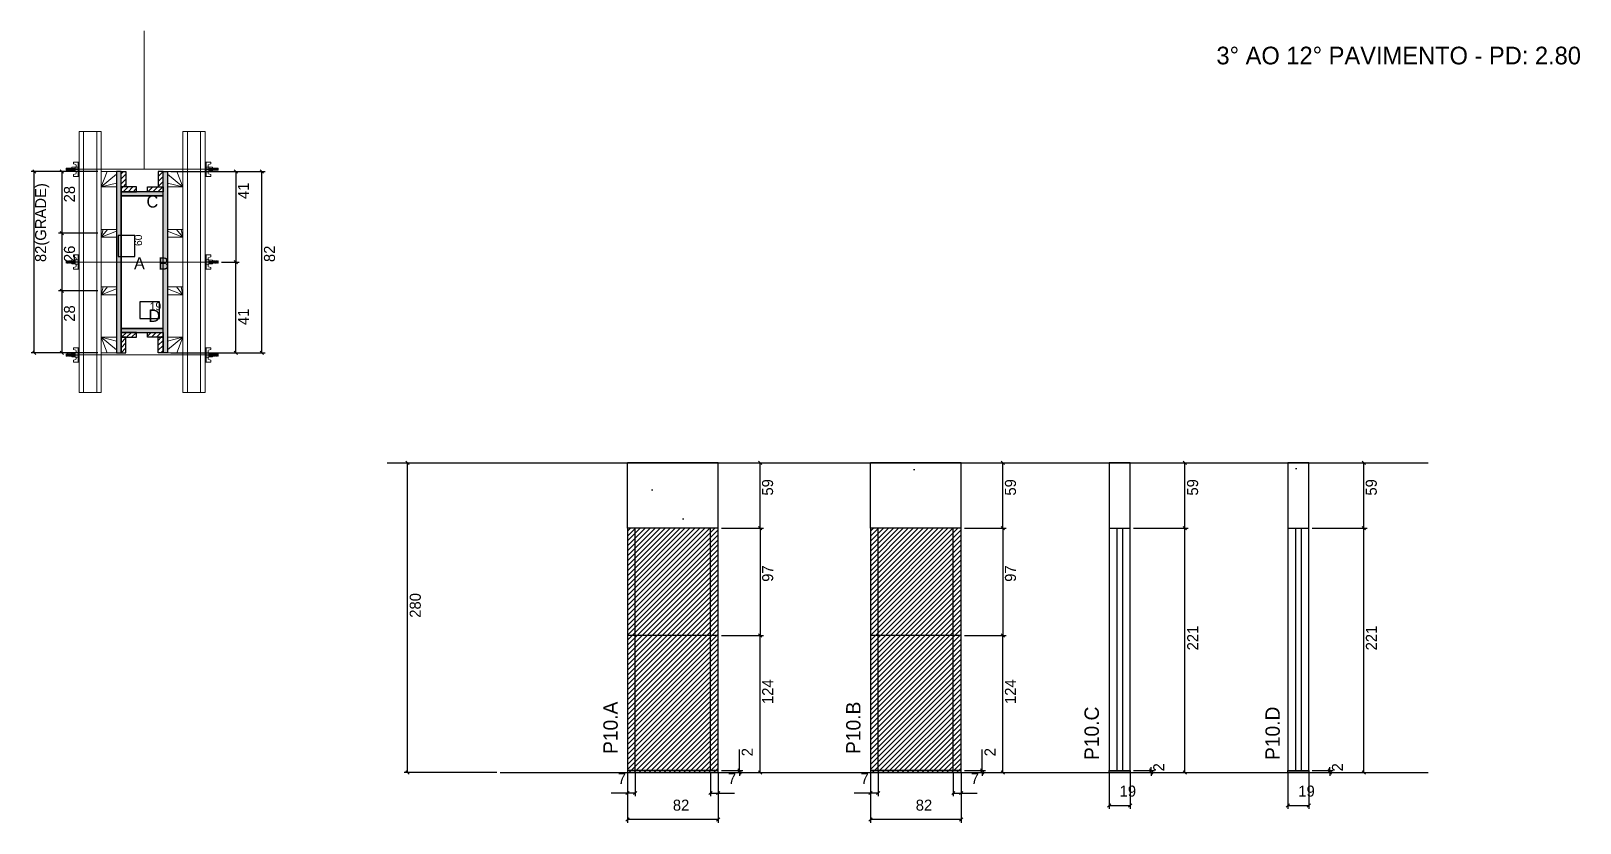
# Model space of a CAD drawing. Header units: metres. Extents: x 5866 to 7268, y 9775 to 10491.
import ezdxf

# ---------------------------------------------------------------- set-up
doc = ezdxf.new("R2010")
doc.units = ezdxf.units.M
for name, color, linetype in [('CHAPA', 7, 'Continuous'), ('COTA', 7, 'Continuous'), ('Hachura', 7, 'Continuous'), ('Madeira', 7, 'Continuous'), ('NIVEL 2° PAV.', 7, 'Continuous'), ('NOMENCLATURA', 7, 'Continuous'), ('Nível', 7, 'Continuous'), ('Painéis', 7, 'Continuous'), ('Perfil Metálico', 7, 'Continuous'), ('SARR_2.2x7', 7, 'Continuous'), ('SARRAFO', 7, 'Continuous'), ('Texto Seção', 7, 'Continuous'), ('TEXTO_GERAL', 7, 'Continuous')]:
    doc.layers.add(name, color=color, linetype=linetype)

msp = doc.modelspace()

# ---------------------------------------------------------------- hatches: boundary and pattern name
at = {"layer": 'COTA'}
h = msp.add_hatch(dxfattribs=at)
h.set_pattern_fill('AR-CONC')
h.paths.add_polyline_path([(6406.3, 10100.4), (6406.3, 10041.4), (6488.3, 10041.4), (6488.3, 10100.4), (6406.3, 10100.4)])
h = msp.add_hatch(dxfattribs=at)
h.set_pattern_fill('AR-CONC')
h.paths.add_polyline_path([(6626.1, 10100.4), (6626.1, 10041.4), (6708.1, 10041.4), (6708.1, 10100.4), (6626.1, 10100.4)])
h = msp.add_hatch(dxfattribs=at)
h.set_pattern_fill('AR-CONC')
h.paths.add_polyline_path([(6861.1, 10041.4), (6861.1, 10100.4), (6842.1, 10100.4), (6842.1, 10041.4), (6861.1, 10041.4)])
h = msp.add_hatch(dxfattribs=at)
h.set_pattern_fill('AR-CONC')
h.paths.add_polyline_path([(7022.8, 10041.4), (7022.8, 10100.4), (7003.8, 10100.4), (7003.8, 10041.4), (7022.8, 10041.4)])
at = {"layer": 'Hachura'}
h = msp.add_hatch(color=7, dxfattribs=at)
h.dxf.hatch_style = 1
h.paths.add_polyline_path([(5948, 10364.1), (5944, 10364.1), (5944, 10200.1), (5948, 10200.1), (5948, 10364.1)])
h = msp.add_hatch(color=7, dxfattribs=at)
h.dxf.hatch_style = 1
h.paths.add_polyline_path([(5948, 10364.1), (5944, 10364.1), (5944, 10200.1), (5948, 10200.1), (5948, 10364.1)])
h = msp.add_hatch(dxfattribs=at)
h.set_pattern_fill('ANSI31')
h.paths.add_polyline_path([(5948, 10350.1), (5952.4, 10350.1), (5952.4, 10364.1), (5948, 10364.1), (5948, 10350.1)])
h = msp.add_hatch(dxfattribs=at)
h.set_pattern_fill('ANSI31')
h.paths.add_polyline_path([(5986, 10350.1), (5981.6, 10350.1), (5981.6, 10364.1), (5986, 10364.1), (5986, 10350.1)])
h = msp.add_hatch(color=7, dxfattribs=at)
h.dxf.hatch_style = 1
h.paths.add_polyline_path([(5986, 10364.1), (5990, 10364.1), (5990, 10200.1), (5986, 10200.1), (5986, 10364.1)])
h = msp.add_hatch(color=7, dxfattribs=at)
h.dxf.hatch_style = 1
h.paths.add_polyline_path([(5986, 10364.1), (5990, 10364.1), (5990, 10200.1), (5986, 10200.1), (5986, 10364.1)])
h = msp.add_hatch(dxfattribs=at)
h.set_pattern_fill('ANSI31')
h.paths.add_polyline_path([(5948, 10345.7), (5948, 10350.1), (5962, 10350.1), (5962, 10345.7), (5948, 10345.7)])
h = msp.add_hatch(color=7, dxfattribs=at)
h.dxf.hatch_style = 1
h.paths.add_polyline_path([(5986, 10342.1), (5986, 10345.7), (5948, 10345.7), (5948, 10342.1), (5986, 10342.1)])
h = msp.add_hatch(color=7, dxfattribs=at)
h.dxf.hatch_style = 1
h.paths.add_polyline_path([(5986, 10342.1), (5986, 10345.7), (5948, 10345.7), (5948, 10342.1), (5986, 10342.1)])
h = msp.add_hatch(dxfattribs=at)
h.set_pattern_fill('ANSI31')
h.paths.add_polyline_path([(5986, 10345.7), (5986, 10350.1), (5972, 10350.1), (5972, 10345.7), (5986, 10345.7)])
h = msp.add_hatch(color=7, dxfattribs=at)
h.dxf.hatch_style = 1
h.paths.add_polyline_path([(5986, 10218.5), (5986, 10222.1), (5948, 10222.1), (5948, 10218.5), (5986, 10218.5)])
h = msp.add_hatch(color=7, dxfattribs=at)
h.dxf.hatch_style = 1
h.paths.add_polyline_path([(5986, 10218.5), (5986, 10222.1), (5948, 10222.1), (5948, 10218.5), (5986, 10218.5)])
h = msp.add_hatch(dxfattribs=at)
h.set_pattern_fill('ANSI31')
h.paths.add_polyline_path([(5948, 10214.1), (5948, 10218.5), (5962, 10218.5), (5962, 10214.1), (5948, 10214.1)])
h = msp.add_hatch(dxfattribs=at)
h.set_pattern_fill('ANSI31')
h.paths.add_polyline_path([(5948, 10214.1), (5952.4, 10214.1), (5952.4, 10200.1), (5948, 10200.1), (5948, 10214.1)])
h = msp.add_hatch(dxfattribs=at)
h.set_pattern_fill('ANSI31')
h.paths.add_polyline_path([(5986, 10214.1), (5986, 10218.5), (5972, 10218.5), (5972, 10214.1), (5986, 10214.1)])
h = msp.add_hatch(dxfattribs=at)
h.set_pattern_fill('ANSI31')
h.paths.add_polyline_path([(5986, 10214.1), (5981.6, 10214.1), (5981.6, 10200.1), (5986, 10200.1), (5986, 10214.1)])
h = msp.add_hatch(dxfattribs=at)
h.set_pattern_fill('ANSI31')
h.paths.add_polyline_path([(6488.3, 10041.4), (6406.3, 10041.4), (6406.3, 9820.4), (6488.3, 9820.4), (6488.3, 10041.4)])
h = msp.add_hatch(dxfattribs=at)
h.set_pattern_fill('ANSI31')
h.paths.add_polyline_path([(6708.1, 10041.4), (6626.1, 10041.4), (6626.1, 9820.4), (6708.1, 9820.4), (6708.1, 10041.4)])

# ---------------------------------------------------------------- linework, layer by layer
at = {"layer": 'CHAPA', "color": 1, "lineweight": 25}
for points in [[(5948, 10364.1), (5944, 10364.1), (5944, 10200.1), (5948, 10200.1)], [(5948, 10364.1), (5944, 10364.1), (5944, 10200.1), (5948, 10200.1)], [(5986, 10364.1), (5990, 10364.1), (5990, 10200.1), (5986, 10200.1)], [(5986, 10364.1), (5990, 10364.1), (5990, 10200.1), (5986, 10200.1)], [(5986, 10342.1), (5986, 10345.7), (5948, 10345.7), (5948, 10342.1)], [(5986, 10342.1), (5986, 10345.7), (5948, 10345.7), (5948, 10342.1)], [(5986, 10218.5), (5986, 10222.1), (5948, 10222.1), (5948, 10218.5)], [(5986, 10218.5), (5986, 10222.1), (5948, 10222.1), (5948, 10218.5)]]:
    msp.add_lwpolyline(points, close=True, dxfattribs=at)
at = {"layer": 'COTA', "color": 241, "lineweight": 25}
for p, q in [((5927, 10364.1), (5866.5, 10364.1)), ((5869.5, 10200.1), (5869.5, 10364.1)), ((5927, 10364.1), (5891.4, 10364.1)), ((5894.4, 10364.1), (5894.4, 10308.1)), ((5993, 10364.1), (6078.4, 10364.1)), ((6027, 10364.1), (6054.8, 10364.1)), ((6051.8, 10364.1), (6051.8, 10282.1)), ((6075.4, 10200.1), (6075.4, 10364.1)), ((5927, 10308.1), (5891.4, 10308.1)), ((5927, 10308.1), (5891.4, 10308.1)), ((5894.4, 10308.1), (5894.4, 10256.1)), ((6038.8, 10282.1), (6054.8, 10282.1)), ((6038.8, 10282.1), (6054.8, 10282.1)), ((6051.8, 10200.1), (6051.8, 10282.1)), ((5927, 10256.1), (5891.4, 10256.1)), ((5927, 10256.1), (5891.4, 10256.1)), ((5894.4, 10256.1), (5894.4, 10200.1)), ((5927, 10200.1), (5866.5, 10200.1)), ((5927, 10200.1), (5891.4, 10200.1)), ((5993, 10200.1), (6078.4, 10200.1)), ((6027, 10200.1), (6054.8, 10200.1)), ((6488.3, 10100.4), (6406.3, 10100.4)), ((6406.3, 10041.4), (6406.3, 10100.4)), ((6488.3, 10041.4), (6488.3, 10100.4)), ((6708.1, 10100.4), (6626.1, 10100.4)), ((6626.1, 10041.4), (6626.1, 10100.4)), ((6708.1, 10041.4), (6708.1, 10100.4))]:
    msp.add_line(p, q, dxfattribs=at)
at = {"layer": 'COTA', "color": 0, "lineweight": 25}
for p, q in [((5871, 10362.6), (5868, 10365.6)), ((5895.9, 10362.6), (5892.9, 10365.6)), ((6053.3, 10362.6), (6050.3, 10365.6)), ((6076.9, 10362.6), (6073.9, 10365.6)), ((5892.9, 10309.6), (5895.9, 10306.6)), ((5895.9, 10306.6), (5892.9, 10309.6)), ((6053.3, 10280.6), (6050.3, 10283.6)), ((6050.3, 10283.6), (6053.3, 10280.6)), ((5892.9, 10257.6), (5895.9, 10254.6)), ((5895.9, 10254.6), (5892.9, 10257.6)), ((5868, 10201.6), (5871, 10198.6)), ((5892.9, 10201.6), (5895.9, 10198.6)), ((6050.3, 10201.6), (6053.3, 10198.6)), ((6073.9, 10201.6), (6076.9, 10198.6)), ((6527.7, 10098.9), (6524.7, 10101.9)), ((6747.4, 10098.9), (6744.4, 10101.9)), ((6912.2, 10098.9), (6909.2, 10101.9)), ((7074, 10098.9), (7071, 10101.9)), ((6527.7, 10039.9), (6524.7, 10042.9)), ((6524.7, 10042.9), (6527.7, 10039.9)), ((6747.4, 10039.9), (6744.4, 10042.9)), ((6744.4, 10042.9), (6747.4, 10039.9)), ((6909.2, 10042.9), (6912.2, 10039.9)), ((6912.2, 10039.9), (6909.2, 10042.9)), ((7071, 10042.9), (7074, 10039.9)), ((7074, 10039.9), (7071, 10042.9)), ((6527.7, 9942.9), (6524.7, 9945.9)), ((6524.7, 9945.9), (6527.7, 9942.9)), ((6747.4, 9942.9), (6744.4, 9945.9)), ((6744.4, 9945.9), (6747.4, 9942.9)), ((6506.1, 9823.9), (6509.1, 9820.9)), ((6509.1, 9818.9), (6506.1, 9821.9)), ((6524.7, 9821.9), (6527.7, 9818.9)), ((6725.8, 9823.9), (6728.8, 9820.9)), ((6728.8, 9818.9), (6725.8, 9821.9)), ((6744.4, 9821.9), (6747.4, 9818.9)), ((6878.5, 9823.9), (6881.5, 9820.9)), ((6881.5, 9818.9), (6878.5, 9821.9)), ((6909.2, 9821.9), (6912.2, 9818.9)), ((7040.2, 9823.9), (7043.2, 9820.9)), ((7043.2, 9818.9), (7040.2, 9821.9)), ((7071, 9821.9), (7074, 9818.9)), ((6407.8, 9803.4), (6404.8, 9800.4)), ((6411.8, 9800.4), (6414.8, 9803.4)), ((6482.8, 9803.4), (6479.8, 9800.4)), ((6486.8, 9800.4), (6489.8, 9803.4)), ((6627.6, 9803.4), (6624.6, 9800.4)), ((6631.6, 9800.4), (6634.6, 9803.4)), ((6702.6, 9803.4), (6699.6, 9800.4)), ((6706.6, 9800.4), (6709.6, 9803.4)), ((6843.6, 9792), (6840.6, 9789)), ((6859.6, 9789), (6862.6, 9792)), ((7005.3, 9792), (7002.3, 9789)), ((7021.3, 9789), (7024.3, 9792)), ((6407.8, 9779.3), (6404.8, 9776.3)), ((6486.8, 9776.3), (6489.8, 9779.3)), ((6627.6, 9779.3), (6624.6, 9776.3)), ((6706.6, 9776.3), (6709.6, 9779.3))]:
    msp.add_line(p, q, dxfattribs=at)
at = {"layer": 'COTA', "color": 180, "lineweight": 25}
for p, q in [((5960.5, 10306.1), (5945.5, 10306.1)), ((5945.5, 10306.1), (5945.5, 10287.1)), ((5960.5, 10287.1), (5960.5, 10306.1)), ((5945.5, 10287.1), (5960.5, 10287.1)), ((5982.9, 10246.1), (5964.9, 10246.1)), ((5964.9, 10246.1), (5964.9, 10231.1)), ((5982.9, 10231.1), (5982.9, 10246.1)), ((5964.9, 10231.1), (5982.9, 10231.1))]:
    msp.add_line(p, q, dxfattribs=at)
at = {"layer": 'COTA', "color": 4, "lineweight": 25}
for p, q in [((6491.3, 10100.4), (6529.2, 10100.4)), ((6526.2, 10041.4), (6526.2, 10100.4)), ((6711.1, 10100.4), (6748.9, 10100.4)), ((6745.9, 10041.4), (6745.9, 10100.4)), ((6864.1, 10100.4), (6913.7, 10100.4)), ((6910.7, 10041.4), (6910.7, 10100.4)), ((7025.8, 10100.4), (7075.5, 10100.4)), ((7072.5, 10041.4), (7072.5, 10100.4)), ((6491.3, 10041.4), (6529.2, 10041.4)), ((6491.3, 10041.4), (6529.2, 10041.4)), ((6526.2, 10041.4), (6526.2, 9944.4)), ((6711.1, 10041.4), (6748.9, 10041.4)), ((6711.1, 10041.4), (6748.9, 10041.4)), ((6745.9, 10041.4), (6745.9, 9944.4)), ((6864.1, 10041.4), (6913.7, 10041.4)), ((6864.1, 10041.4), (6913.7, 10041.4)), ((6910.7, 9820.4), (6910.7, 10041.4)), ((7025.8, 10041.4), (7075.5, 10041.4)), ((7025.8, 10041.4), (7075.5, 10041.4)), ((7072.5, 9820.4), (7072.5, 10041.4)), ((6491.3, 9944.4), (6529.2, 9944.4)), ((6491.3, 9944.4), (6529.2, 9944.4)), ((6526.2, 9820.4), (6526.2, 9944.4)), ((6711.1, 9944.4), (6748.9, 9944.4)), ((6711.1, 9944.4), (6748.9, 9944.4)), ((6745.9, 9820.4), (6745.9, 9944.4)), ((6507.6, 9822.4), (6507.6, 9841.2)), ((6727.3, 9822.4), (6727.3, 9841.2)), ((6406.3, 9819.4), (6406.3, 9774.8)), ((6406.3, 9817.4), (6406.3, 9798.9)), ((6413.3, 9819.4), (6413.3, 9798.9)), ((6481.3, 9819.4), (6481.3, 9798.9)), ((6488.3, 9819.4), (6488.3, 9774.8)), ((6488.3, 9817.4), (6488.3, 9798.9)), ((6491.3, 9822.4), (6510.6, 9822.4)), ((6491.3, 9820.4), (6510.6, 9820.4)), ((6491.3, 9820.4), (6529.2, 9820.4)), ((6507.6, 9820.4), (6507.6, 9822.4)), ((6507.6, 9820.4), (6507.6, 9817.4)), ((6626.1, 9819.4), (6626.1, 9774.8)), ((6626.1, 9817.4), (6626.1, 9798.9)), ((6633.1, 9819.4), (6633.1, 9798.9)), ((6701.1, 9819.4), (6701.1, 9798.9)), ((6708.1, 9819.4), (6708.1, 9774.8)), ((6708.1, 9817.4), (6708.1, 9798.9)), ((6711.1, 9822.4), (6730.3, 9822.4)), ((6711.1, 9820.4), (6730.3, 9820.4)), ((6711.1, 9820.4), (6748.9, 9820.4)), ((6727.3, 9820.4), (6727.3, 9822.4)), ((6727.3, 9820.4), (6727.3, 9817.4)), ((6842.1, 9819.4), (6842.1, 9787.5)), ((6861.1, 9819.4), (6861.1, 9787.5)), ((6864.1, 9822.4), (6883, 9822.4)), ((6864.1, 9820.4), (6883, 9820.4)), ((6864.1, 9820.4), (6913.7, 9820.4)), ((6880, 9822.4), (6880, 9825.4)), ((6880, 9820.4), (6880, 9822.4)), ((6880, 9820.4), (6880, 9817.4)), ((7003.8, 9819.4), (7003.8, 9787.5)), ((7022.8, 9819.4), (7022.8, 9787.5)), ((7025.8, 9822.4), (7044.7, 9822.4)), ((7025.8, 9820.4), (7044.7, 9820.4)), ((7025.8, 9820.4), (7075.5, 9820.4)), ((7041.7, 9822.4), (7041.7, 9825.4)), ((7041.7, 9820.4), (7041.7, 9822.4)), ((7041.7, 9820.4), (7041.7, 9817.4)), ((6406.3, 9801.9), (6391.6, 9801.9)), ((6413.3, 9801.9), (6406.3, 9801.9)), ((6481.3, 9801.9), (6488.3, 9801.9)), ((6488.3, 9801.9), (6503.1, 9801.9)), ((6626.1, 9801.9), (6611.3, 9801.9)), ((6633.1, 9801.9), (6626.1, 9801.9)), ((6701.1, 9801.9), (6708.1, 9801.9)), ((6708.1, 9801.9), (6722.8, 9801.9)), ((6842.1, 9790.5), (6861.1, 9790.5)), ((7003.8, 9790.5), (7022.8, 9790.5)), ((6488.3, 9777.8), (6406.3, 9777.8)), ((6708.1, 9777.8), (6626.1, 9777.8))]:
    msp.add_line(p, q, dxfattribs=at)
at = {"layer": 'COTA', "color": 241, "lineweight": 25}
for points in [[(6861.1, 10041.4), (6861.1, 10100.4), (6842.1, 10100.4), (6842.1, 10041.4)], [(7022.8, 10041.4), (7022.8, 10100.4), (7003.8, 10100.4), (7003.8, 10041.4)]]:
    msp.add_lwpolyline(points, dxfattribs=at)
at = {"layer": 'Hachura', "color": 0, "lineweight": 9}
for p, q in [((5898.6, 10367.1), (5898.2, 10366.8)), ((5898.2, 10366.8), (5898.2, 10365.5)), ((5898.6, 10365.2), (5898.2, 10365.5)), ((5898.9, 10367.1), (5898.6, 10367.1)), ((5898.6, 10365.2), (5898.6, 10367.1)), ((5899.2, 10365.2), (5898.6, 10366.5)), ((5899.1, 10365.1), (5898.6, 10366.2)), ((5898.6, 10365.7), (5898.9, 10365)), ((5898.6, 10365.4), (5898.7, 10365.2)), ((5898.9, 10367.1), (5899.8, 10365.2)), ((5898.9, 10367.1), (5899.8, 10365.2)), ((5899, 10367.2), (5900.1, 10365)), ((5900.3, 10365.1), (5899.2, 10367.2)), ((5899.2, 10365.2), (5899.8, 10365.2)), ((5900, 10367.1), (5899.4, 10367.1)), ((5900.4, 10365.2), (5899.4, 10367.1)), ((5900, 10367.1), (5901, 10365.2)), ((5900.1, 10367.2), (5901.2, 10365)), ((5901.4, 10365.1), (5900.4, 10367.2)), ((5901, 10365.2), (5900.4, 10365.2)), ((5901.2, 10367.1), (5900.6, 10367.1)), ((5901.5, 10365.2), (5900.6, 10367.1)), ((5900.8, 10367.1), (5900.6, 10367.1)), ((5901.2, 10367.1), (5902.2, 10365.2)), ((5901.3, 10367.2), (5902.4, 10365)), ((5902.6, 10365.1), (5901.5, 10367.2)), ((5901.7, 10365.2), (5901.5, 10365.2)), ((5902.4, 10367.1), (5901.7, 10367.1)), ((5902.7, 10365.2), (5901.7, 10367.1)), ((5901.7, 10365.2), (5902.2, 10365.2)), ((5902.4, 10367.1), (5903.3, 10365.2)), ((5903.3, 10366), (5902.7, 10367.2)), ((5902.7, 10365.2), (5903.3, 10365.2)), ((5903.3, 10366.2), (5902.9, 10367.1)), ((5903.3, 10367.1), (5902.9, 10367.1)), ((5903.3, 10364.4), (5903.3, 10367.8)), ((5903.3, 10367.8), (5906.5, 10367.8)), ((5903.3, 10366.7), (5906.5, 10366.7)), ((5903.3, 10365.2), (5906.5, 10365.2)), ((5906.5, 10364.4), (5903.3, 10364.4)), ((5903.4, 10364.4), (5903.4, 10367.8)), ((5910, 10372.5), (5904.9, 10372.5)), ((5904.9, 10372.5), (5904.9, 10370.9)), ((5904.9, 10370.9), (5907.1, 10370.3)), ((5904.9, 10361.3), (5907.1, 10361.9)), ((5904.9, 10359.6), (5904.9, 10361.3)), ((5909.1, 10359.6), (5904.9, 10359.6)), ((5906.5, 10368), (5906.5, 10364.2)), ((5909.1, 10368), (5906.5, 10368)), ((5906.5, 10364.2), (5906.5, 10364.4)), ((5906.5, 10364.2), (5906.5, 10364.4)), ((5906.5, 10364.2), (5909.1, 10364.2)), ((5909.1, 10366.4), (5907.1, 10366.4)), ((5907.1, 10365.9), (5909.1, 10365.9)), ((5907.3, 10370), (5907.3, 10368)), ((5907.3, 10362.2), (5907.3, 10364.2)), ((5909.1, 10372.5), (5909.1, 10359.6)), ((5909.1, 10372.5), (5909.1, 10367.4)), ((5909.1, 10372.4), (5910, 10372.4)), ((5909.1, 10372.2), (5910, 10372.2)), ((5909.1, 10371.8), (5910, 10371.8)), ((5909.1, 10371.4), (5910, 10371.4)), ((5909.1, 10370.5), (5910, 10370.5)), ((5909.1, 10369.1), (5910, 10369.1)), ((5909.1, 10366.1), (5909.1, 10368)), ((5909.1, 10367.4), (5909.1, 10366.7)), ((5909.1, 10366.1), (5910, 10366.1)), ((5909.1, 10363.1), (5910, 10363.1)), ((5909.1, 10361.6), (5910, 10361.6)), ((5909.1, 10360.8), (5910, 10360.8)), ((5909.1, 10360.3), (5910, 10360.3)), ((5909.1, 10360), (5910, 10360)), ((5909.1, 10359.8), (5910, 10359.8)), ((5909.1, 10359.6), (5910, 10359.6)), ((5909.4, 10367), (5909.2, 10367)), ((5909.3, 10365.1), (5909.7, 10365.1)), ((5909.9, 10367), (5909.4, 10367)), ((5910, 10359.6), (5910, 10372.5)), ((5910, 10360.6), (5910, 10368.4)), ((6024, 10359.6), (6024, 10372.5)), ((6024, 10372.5), (6029.2, 10372.5)), ((6025, 10372.4), (6024, 10372.4)), ((6025, 10372.2), (6024, 10372.2)), ((6025, 10371.8), (6024, 10371.8)), ((6025, 10371.4), (6024, 10371.4)), ((6025, 10370.5), (6024, 10370.5)), ((6025, 10369.1), (6024, 10369.1)), ((6024, 10360.6), (6024, 10368.4)), ((6024.9, 10366.1), (6024, 10366.1)), ((6025, 10363.1), (6024, 10363.1)), ((6025, 10361.6), (6024, 10361.6)), ((6025, 10360.8), (6024, 10360.8)), ((6025, 10360.3), (6024, 10360.3)), ((6025, 10360), (6024, 10360)), ((6025, 10359.8), (6024, 10359.8)), ((6024.9, 10359.6), (6024, 10359.6)), ((6024.2, 10367), (6024.6, 10367)), ((6024.8, 10365.1), (6024.4, 10365.1)), ((6024.6, 10367), (6024.8, 10367)), ((6024.9, 10372.5), (6024.9, 10359.6)), ((6024.9, 10372.5), (6024.9, 10367.4)), ((6024.9, 10366.1), (6024.9, 10368)), ((6024.9, 10368), (6027.5, 10368)), ((6024.9, 10367.4), (6024.9, 10366.7)), ((6024.9, 10366.4), (6026.9, 10366.4)), ((6026.9, 10365.9), (6024.9, 10365.9)), ((6027.5, 10364.2), (6024.9, 10364.2)), ((6024.9, 10359.6), (6029.2, 10359.6)), ((6026.7, 10370), (6026.7, 10368)), ((6026.7, 10362.2), (6026.7, 10364.2)), ((6029.2, 10370.9), (6027, 10370.3)), ((6029.2, 10361.3), (6027, 10361.9)), ((6027.5, 10368), (6027.5, 10364.2)), ((6030.7, 10367.8), (6027.5, 10367.8)), ((6030.7, 10366.7), (6027.5, 10366.7)), ((6030.7, 10365.2), (6027.5, 10365.2)), ((6027.5, 10364.4), (6030.7, 10364.4)), ((6027.5, 10364.2), (6027.5, 10364.4)), ((6027.5, 10364.2), (6027.5, 10364.4)), ((6029.2, 10372.5), (6029.2, 10370.9)), ((6029.2, 10359.6), (6029.2, 10361.3)), ((6030.7, 10364.4), (6030.7, 10367.8)), ((6030.7, 10364.4), (6030.7, 10367.8)), ((6030.7, 10366), (6031.4, 10367.2)), ((6031.7, 10367.1), (6030.7, 10365.2)), ((6030.7, 10366.2), (6031.2, 10367.1)), ((6030.7, 10367.1), (6031.2, 10367.1)), ((6031.4, 10365.2), (6030.7, 10365.2)), ((6031.4, 10365.2), (6032.4, 10367.1)), ((6031.5, 10365.1), (6032.5, 10367.2)), ((6032.8, 10367.2), (6031.7, 10365)), ((6031.7, 10367.1), (6032.4, 10367.1)), ((6032.9, 10367.1), (6031.9, 10365.2)), ((6032.3, 10365.2), (6031.9, 10365.2)), ((6032.3, 10365.2), (6032.5, 10365.2)), ((6032.5, 10365.2), (6033.5, 10367.1)), ((6032.6, 10365.1), (6033.7, 10367.2)), ((6033.9, 10367.2), (6032.9, 10365)), ((6032.9, 10367.1), (6033.5, 10367.1)), ((6034, 10367.1), (6033.1, 10365.2)), ((6033.1, 10365.2), (6033.7, 10365.2)), ((6033.3, 10367.1), (6033.5, 10367.1)), ((6033.7, 10365.2), (6034.7, 10367.1)), ((6033.8, 10365.1), (6034.9, 10367.2)), ((6035.1, 10367.2), (6034, 10365)), ((6034, 10367.1), (6034.7, 10367.1)), ((6035.2, 10367.1), (6034.2, 10365.2)), ((6035.2, 10367.1), (6034.2, 10365.2)), ((6034.9, 10365.2), (6034.2, 10365.2)), ((6034.9, 10365.2), (6035.5, 10366.5)), ((6034.9, 10365.1), (6035.5, 10366.2)), ((6035.2, 10367.1), (6035.5, 10367.1)), ((6035.5, 10365.7), (6035.2, 10365)), ((6035.5, 10365.4), (6035.4, 10365.2)), ((6035.5, 10367.1), (6035.8, 10366.8)), ((6035.5, 10365.2), (6035.5, 10367.1)), ((6035.5, 10365.2), (6035.8, 10365.5)), ((6035.8, 10366.8), (6035.8, 10365.5)), ((5898.6, 10283.1), (5898.2, 10282.8)), ((5898.2, 10282.8), (5898.2, 10281.5)), ((5898.6, 10281.2), (5898.2, 10281.5)), ((5898.9, 10283.1), (5898.6, 10283.1)), ((5898.6, 10281.2), (5898.6, 10283.1)), ((5899.2, 10281.2), (5898.6, 10282.5)), ((5899.1, 10281.1), (5898.6, 10282.2)), ((5898.6, 10281.7), (5898.9, 10281)), ((5898.6, 10281.4), (5898.7, 10281.2)), ((5898.9, 10283.1), (5899.8, 10281.2)), ((5898.9, 10283.1), (5899.8, 10281.2)), ((5899, 10283.2), (5900.1, 10281)), ((5900.3, 10281.1), (5899.2, 10283.2)), ((5899.2, 10281.2), (5899.8, 10281.2)), ((5900, 10283.1), (5899.4, 10283.1)), ((5900.4, 10281.2), (5899.4, 10283.1)), ((5900, 10283.1), (5901, 10281.2)), ((5900.1, 10283.2), (5901.2, 10281)), ((5901.4, 10281.1), (5900.4, 10283.2)), ((5901, 10281.2), (5900.4, 10281.2)), ((5901.2, 10283.1), (5900.6, 10283.1)), ((5901.5, 10281.2), (5900.6, 10283.1)), ((5900.8, 10283.1), (5900.6, 10283.1)), ((5901.2, 10283.1), (5902.2, 10281.2)), ((5901.3, 10283.2), (5902.4, 10281)), ((5902.6, 10281.1), (5901.5, 10283.2)), ((5901.7, 10281.2), (5901.5, 10281.2)), ((5902.4, 10283.1), (5901.7, 10283.1)), ((5902.7, 10281.2), (5901.7, 10283.1)), ((5901.7, 10281.2), (5902.2, 10281.2)), ((5902.4, 10283.1), (5903.3, 10281.2)), ((5903.3, 10282), (5902.7, 10283.2)), ((5902.7, 10281.2), (5903.3, 10281.2)), ((5903.3, 10282.2), (5902.9, 10283.1)), ((5903.3, 10283.1), (5902.9, 10283.1)), ((5903.3, 10280.4), (5903.3, 10283.8)), ((5903.3, 10283.8), (5906.5, 10283.8)), ((5903.3, 10282.7), (5906.5, 10282.7)), ((5903.3, 10281.2), (5906.5, 10281.2)), ((5906.5, 10280.4), (5903.3, 10280.4)), ((5903.4, 10280.4), (5903.4, 10283.8)), ((5910, 10288.5), (5904.9, 10288.5)), ((5904.9, 10288.5), (5904.9, 10286.9)), ((5904.9, 10286.9), (5907.1, 10286.3)), ((5904.9, 10277.3), (5907.1, 10277.9)), ((5904.9, 10275.6), (5904.9, 10277.3)), ((5909.1, 10275.6), (5904.9, 10275.6)), ((5906.5, 10284), (5906.5, 10280.2)), ((5909.1, 10284), (5906.5, 10284)), ((5906.5, 10280.2), (5906.5, 10280.4)), ((5906.5, 10280.2), (5906.5, 10280.4)), ((5906.5, 10280.2), (5909.1, 10280.2)), ((5909.1, 10282.4), (5907.1, 10282.4)), ((5907.1, 10281.9), (5909.1, 10281.9)), ((5907.3, 10286), (5907.3, 10284)), ((5907.3, 10278.2), (5907.3, 10280.2)), ((5909.1, 10288.5), (5909.1, 10275.6)), ((5909.1, 10288.5), (5909.1, 10283.4)), ((5909.1, 10288.4), (5910, 10288.4)), ((5909.1, 10288.2), (5910, 10288.2)), ((5909.1, 10287.8), (5910, 10287.8)), ((5909.1, 10287.4), (5910, 10287.4)), ((5909.1, 10286.5), (5910, 10286.5)), ((5909.1, 10285.1), (5910, 10285.1)), ((5909.1, 10282.1), (5909.1, 10284)), ((5909.1, 10283.4), (5909.1, 10282.7)), ((5909.1, 10282.1), (5910, 10282.1)), ((5909.1, 10279.1), (5910, 10279.1)), ((5909.1, 10277.6), (5910, 10277.6)), ((5909.1, 10276.8), (5910, 10276.8)), ((5909.1, 10276.3), (5910, 10276.3)), ((5909.1, 10276), (5910, 10276)), ((5909.1, 10275.8), (5910, 10275.8)), ((5909.1, 10275.6), (5910, 10275.6)), ((5909.4, 10283), (5909.2, 10283)), ((5909.3, 10281.1), (5909.7, 10281.1)), ((5909.9, 10283), (5909.4, 10283)), ((5910, 10275.6), (5910, 10288.5)), ((5910, 10276.6), (5910, 10284.4)), ((6024, 10275.6), (6024, 10288.5)), ((6024, 10288.5), (6029.2, 10288.5)), ((6025, 10288.4), (6024, 10288.4)), ((6025, 10288.2), (6024, 10288.2)), ((6025, 10287.8), (6024, 10287.8)), ((6025, 10287.4), (6024, 10287.4)), ((6025, 10286.5), (6024, 10286.5)), ((6025, 10285.1), (6024, 10285.1)), ((6024, 10276.6), (6024, 10284.4)), ((6024.9, 10282.1), (6024, 10282.1)), ((6025, 10279.1), (6024, 10279.1)), ((6025, 10277.6), (6024, 10277.6)), ((6025, 10276.8), (6024, 10276.8)), ((6025, 10276.3), (6024, 10276.3)), ((6025, 10276), (6024, 10276)), ((6025, 10275.8), (6024, 10275.8)), ((6024.9, 10275.6), (6024, 10275.6)), ((6024.2, 10283), (6024.6, 10283)), ((6024.8, 10281.1), (6024.4, 10281.1)), ((6024.6, 10283), (6024.8, 10283)), ((6024.9, 10288.5), (6024.9, 10275.6)), ((6024.9, 10288.5), (6024.9, 10283.4)), ((6024.9, 10282.1), (6024.9, 10284)), ((6024.9, 10284), (6027.5, 10284)), ((6024.9, 10283.4), (6024.9, 10282.7)), ((6024.9, 10282.4), (6026.9, 10282.4)), ((6026.9, 10281.9), (6024.9, 10281.9)), ((6027.5, 10280.2), (6024.9, 10280.2)), ((6024.9, 10275.6), (6029.2, 10275.6)), ((6026.7, 10286), (6026.7, 10284)), ((6026.7, 10278.2), (6026.7, 10280.2)), ((6029.2, 10286.9), (6027, 10286.3)), ((6029.2, 10277.3), (6027, 10277.9)), ((6027.5, 10284), (6027.5, 10280.2)), ((6030.7, 10283.8), (6027.5, 10283.8)), ((6030.7, 10282.7), (6027.5, 10282.7)), ((6030.7, 10281.2), (6027.5, 10281.2)), ((6027.5, 10280.4), (6030.7, 10280.4)), ((6027.5, 10280.2), (6027.5, 10280.4)), ((6027.5, 10280.2), (6027.5, 10280.4)), ((6029.2, 10288.5), (6029.2, 10286.9)), ((6029.2, 10275.6), (6029.2, 10277.3)), ((6030.7, 10280.4), (6030.7, 10283.8)), ((6030.7, 10280.4), (6030.7, 10283.8)), ((6030.7, 10282), (6031.4, 10283.2)), ((6031.7, 10283.1), (6030.7, 10281.2)), ((6030.7, 10282.2), (6031.2, 10283.1)), ((6030.7, 10283.1), (6031.2, 10283.1)), ((6031.4, 10281.2), (6030.7, 10281.2)), ((6031.4, 10281.2), (6032.4, 10283.1)), ((6031.5, 10281.1), (6032.5, 10283.2)), ((6032.8, 10283.2), (6031.7, 10281)), ((6031.7, 10283.1), (6032.4, 10283.1)), ((6032.9, 10283.1), (6031.9, 10281.2)), ((6032.3, 10281.2), (6031.9, 10281.2)), ((6032.3, 10281.2), (6032.5, 10281.2)), ((6032.5, 10281.2), (6033.5, 10283.1)), ((6032.6, 10281.1), (6033.7, 10283.2)), ((6033.9, 10283.2), (6032.9, 10281)), ((6032.9, 10283.1), (6033.5, 10283.1)), ((6034, 10283.1), (6033.1, 10281.2)), ((6033.1, 10281.2), (6033.7, 10281.2)), ((6033.3, 10283.1), (6033.5, 10283.1)), ((6033.7, 10281.2), (6034.7, 10283.1)), ((6033.8, 10281.1), (6034.9, 10283.2)), ((6035.1, 10283.2), (6034, 10281)), ((6034, 10283.1), (6034.7, 10283.1)), ((6035.2, 10283.1), (6034.2, 10281.2)), ((6035.2, 10283.1), (6034.2, 10281.2)), ((6034.9, 10281.2), (6034.2, 10281.2)), ((6034.9, 10281.2), (6035.5, 10282.5)), ((6034.9, 10281.1), (6035.5, 10282.2)), ((6035.2, 10283.1), (6035.5, 10283.1)), ((6035.5, 10281.7), (6035.2, 10281)), ((6035.5, 10281.4), (6035.4, 10281.2)), ((6035.5, 10283.1), (6035.8, 10282.8)), ((6035.5, 10281.2), (6035.5, 10283.1)), ((6035.5, 10281.2), (6035.8, 10281.5)), ((6035.8, 10282.8), (6035.8, 10281.5)), ((5898.6, 10199), (5898.2, 10198.7)), ((5898.2, 10197.4), (5898.2, 10198.7)), ((5898.6, 10197.1), (5898.2, 10197.4)), ((5898.6, 10198.5), (5898.9, 10199.1)), ((5899.1, 10199.1), (5898.6, 10198)), ((5898.6, 10198.7), (5898.7, 10199)), ((5899.2, 10199), (5898.6, 10197.7)), ((5898.6, 10199), (5898.6, 10197.1)), ((5898.9, 10197.1), (5898.6, 10197.1)), ((5898.9, 10197.1), (5899.8, 10199)), ((5898.9, 10197.1), (5899.8, 10199)), ((5899, 10197), (5900.1, 10199.1)), ((5900.3, 10199.1), (5899.2, 10196.9)), ((5899.2, 10199), (5899.8, 10199)), ((5900.4, 10199), (5899.4, 10197.1)), ((5900, 10197.1), (5899.4, 10197.1)), ((5900, 10197.1), (5901, 10199)), ((5900.1, 10197), (5901.2, 10199.1)), ((5901.4, 10199.1), (5900.4, 10196.9)), ((5901, 10199), (5900.4, 10199)), ((5901.5, 10199), (5900.6, 10197.1)), ((5901.2, 10197.1), (5900.6, 10197.1)), ((5900.8, 10197.1), (5900.6, 10197.1)), ((5901.2, 10197.1), (5902.2, 10199)), ((5901.3, 10197), (5902.4, 10199.1)), ((5902.6, 10199.1), (5901.5, 10196.9)), ((5901.7, 10199), (5901.5, 10199)), ((5901.7, 10199), (5902.2, 10199)), ((5902.7, 10199), (5901.7, 10197.1)), ((5902.4, 10197.1), (5901.7, 10197.1)), ((5902.4, 10197.1), (5903.3, 10199)), ((5902.7, 10199), (5903.3, 10199)), ((5903.3, 10198.2), (5902.7, 10196.9)), ((5903.3, 10198), (5902.9, 10197.1)), ((5903.3, 10197.1), (5902.9, 10197.1)), ((5903.3, 10199.8), (5903.3, 10196.4)), ((5906.5, 10199.8), (5903.3, 10199.8)), ((5903.3, 10199), (5906.5, 10199)), ((5903.3, 10197.4), (5906.5, 10197.4)), ((5903.3, 10196.4), (5906.5, 10196.4)), ((5903.4, 10199.8), (5903.4, 10196.4)), ((5909.1, 10204.5), (5904.9, 10204.5)), ((5904.9, 10204.5), (5904.9, 10202.9)), ((5904.9, 10202.9), (5907.1, 10202.3)), ((5904.9, 10193.3), (5907.1, 10193.9)), ((5904.9, 10191.6), (5904.9, 10193.3)), ((5910, 10191.6), (5904.9, 10191.6)), ((5906.5, 10196.2), (5906.5, 10200)), ((5906.5, 10200), (5909.1, 10200)), ((5906.5, 10200), (5906.5, 10199.8)), ((5906.5, 10200), (5906.5, 10199.8)), ((5909.1, 10196.2), (5906.5, 10196.2)), ((5907.1, 10198.3), (5909.1, 10198.3)), ((5909.1, 10197.8), (5907.1, 10197.8)), ((5907.3, 10202), (5907.3, 10200)), ((5907.3, 10194.2), (5907.3, 10196.2)), ((5909.1, 10191.6), (5909.1, 10204.5)), ((5909.1, 10204.5), (5910, 10204.5)), ((5909.1, 10204.4), (5910, 10204.4)), ((5909.1, 10204.2), (5910, 10204.2)), ((5909.1, 10203.8), (5910, 10203.8)), ((5909.1, 10203.4), (5910, 10203.4)), ((5909.1, 10202.5), (5910, 10202.5)), ((5909.1, 10201.1), (5910, 10201.1)), ((5909.1, 10198.1), (5909.1, 10196.2)), ((5909.1, 10198.1), (5910, 10198.1)), ((5909.1, 10196.8), (5909.1, 10197.4)), ((5909.1, 10191.6), (5909.1, 10196.8)), ((5909.1, 10195), (5910, 10195)), ((5909.1, 10193.6), (5910, 10193.6)), ((5909.1, 10192.8), (5910, 10192.8)), ((5909.1, 10192.3), (5910, 10192.3)), ((5909.1, 10192), (5910, 10192)), ((5909.1, 10191.8), (5910, 10191.8)), ((5909.4, 10197.1), (5909.2, 10197.1)), ((5909.3, 10199.1), (5909.7, 10199.1)), ((5909.9, 10197.1), (5909.4, 10197.1)), ((5910, 10204.5), (5910, 10191.6)), ((5910, 10203.6), (5910, 10195.8)), ((6024, 10204.5), (6024, 10191.6)), ((6024.9, 10204.5), (6024, 10204.5)), ((6025, 10204.4), (6024, 10204.4)), ((6025, 10204.2), (6024, 10204.2)), ((6025, 10203.8), (6024, 10203.8)), ((6024, 10203.6), (6024, 10195.8)), ((6025, 10203.4), (6024, 10203.4)), ((6025, 10202.5), (6024, 10202.5)), ((6025, 10201.1), (6024, 10201.1)), ((6024.9, 10198.1), (6024, 10198.1)), ((6025, 10195), (6024, 10195)), ((6025, 10193.6), (6024, 10193.6)), ((6025, 10192.8), (6024, 10192.8)), ((6025, 10192.3), (6024, 10192.3)), ((6025, 10192), (6024, 10192)), ((6025, 10191.8), (6024, 10191.8)), ((6024, 10191.6), (6029.2, 10191.6)), ((6024.2, 10197.1), (6024.6, 10197.1)), ((6024.8, 10199.1), (6024.4, 10199.1)), ((6024.6, 10197.1), (6024.8, 10197.1)), ((6024.9, 10191.6), (6024.9, 10204.5)), ((6024.9, 10204.5), (6029.2, 10204.5)), ((6027.5, 10200), (6024.9, 10200)), ((6026.9, 10198.3), (6024.9, 10198.3)), ((6024.9, 10198.1), (6024.9, 10196.2)), ((6024.9, 10197.8), (6026.9, 10197.8)), ((6024.9, 10196.8), (6024.9, 10197.4)), ((6024.9, 10191.6), (6024.9, 10196.8)), ((6024.9, 10196.2), (6027.5, 10196.2)), ((6026.7, 10202), (6026.7, 10200)), ((6026.7, 10194.2), (6026.7, 10196.2)), ((6029.2, 10202.9), (6027, 10202.3)), ((6029.2, 10193.3), (6027, 10193.9)), ((6027.5, 10196.2), (6027.5, 10200)), ((6027.5, 10200), (6027.5, 10199.8)), ((6027.5, 10200), (6027.5, 10199.8)), ((6027.5, 10199.8), (6030.7, 10199.8)), ((6030.7, 10199), (6027.5, 10199)), ((6030.7, 10197.4), (6027.5, 10197.4)), ((6030.7, 10196.4), (6027.5, 10196.4)), ((6029.2, 10204.5), (6029.2, 10202.9)), ((6029.2, 10191.6), (6029.2, 10193.3)), ((6030.7, 10199.8), (6030.7, 10196.4)), ((6030.7, 10199.8), (6030.7, 10196.4)), ((6031.4, 10199), (6030.7, 10199)), ((6031.7, 10197.1), (6030.7, 10199)), ((6030.7, 10198.2), (6031.4, 10196.9)), ((6030.7, 10198), (6031.2, 10197.1)), ((6030.7, 10197.1), (6031.2, 10197.1)), ((6031.4, 10199), (6032.4, 10197.1)), ((6031.5, 10199.1), (6032.5, 10196.9)), ((6032.8, 10197), (6031.7, 10199.1)), ((6031.7, 10197.1), (6032.4, 10197.1)), ((6032.3, 10199), (6031.9, 10199)), ((6032.9, 10197.1), (6031.9, 10199)), ((6032.3, 10199), (6032.5, 10199)), ((6032.5, 10199), (6033.5, 10197.1)), ((6032.6, 10199.1), (6033.7, 10196.9)), ((6033.9, 10197), (6032.9, 10199.1)), ((6032.9, 10197.1), (6033.5, 10197.1)), ((6033.1, 10199), (6033.7, 10199)), ((6034, 10197.1), (6033.1, 10199)), ((6033.3, 10197.1), (6033.5, 10197.1)), ((6033.7, 10199), (6034.7, 10197.1)), ((6033.8, 10199.1), (6034.9, 10196.9)), ((6035.1, 10197), (6034, 10199.1)), ((6034, 10197.1), (6034.7, 10197.1)), ((6035.2, 10197.1), (6034.2, 10199)), ((6034.9, 10199), (6034.2, 10199)), ((6035.2, 10197.1), (6034.2, 10199)), ((6034.9, 10199.1), (6035.5, 10198)), ((6034.9, 10199), (6035.5, 10197.7)), ((6035.5, 10198.5), (6035.2, 10199.1)), ((6035.2, 10197.1), (6035.5, 10197.1)), ((6035.5, 10198.7), (6035.4, 10199)), ((6035.5, 10199), (6035.8, 10198.7)), ((6035.5, 10199), (6035.5, 10197.1)), ((6035.5, 10197.1), (6035.8, 10197.4)), ((6035.8, 10197.4), (6035.8, 10198.7))]:
    msp.add_line(p, q, dxfattribs=at)
at = {"layer": 'Hachura', "color": 251, "lineweight": 9}
for p, q in [((6034.8, 10366.1), (5903, 10366.1)), ((6034.8, 10282.1), (5903, 10282.1)), ((6034.8, 10198.1), (5903, 10198.1))]:
    msp.add_line(p, q, dxfattribs=at)
at = {"layer": 'Madeira', "color": 126, "lineweight": 18}
for p, q in [((5930, 10350.1), (5935.4, 10364.1)), ((5930, 10350.1), (5944, 10361.6)), ((6004, 10350.1), (5990, 10361.6)), ((6004, 10350.1), (5998.6, 10364.1)), ((5930, 10350.1), (5944, 10353.6)), ((6004, 10350.1), (5990, 10353.6)), ((5930, 10304.6), (5935.8, 10311.6)), ((5930, 10304.6), (5931.8, 10311.6)), ((5930, 10304.6), (5944, 10310)), ((6004, 10304.6), (5990, 10310)), ((6004, 10304.6), (5998.3, 10311.6)), ((6004, 10304.6), (6002.3, 10311.6)), ((5930, 10252.6), (5935.8, 10259.6)), ((5930, 10252.6), (5931.8, 10259.6)), ((5930, 10252.6), (5944, 10258)), ((6004, 10252.6), (5990, 10258)), ((6004, 10252.6), (5998.3, 10259.6)), ((6004, 10252.6), (6002.3, 10259.6)), ((5930, 10214.1), (5944, 10202.6)), ((5930, 10214.1), (5944, 10210.6)), ((5930, 10214.1), (5935.5, 10200.1)), ((6004, 10214.1), (5990, 10202.6)), ((6004, 10214.1), (5990, 10210.6)), ((6004, 10214.1), (5998.6, 10200.1))]:
    msp.add_line(p, q, dxfattribs=at)
for points in [[(5930, 10200.1), (5944, 10200.1), (5944, 10364.1), (5930, 10364.1)], [(5930, 10350.1), (5944, 10350.1), (5944, 10364.1), (5930, 10364.1)], [(6004, 10200.1), (5990, 10200.1), (5990, 10364.1), (6004, 10364.1)], [(6004, 10350.1), (5990, 10350.1), (5990, 10364.1), (6004, 10364.1)], [(5930, 10304.6), (5930, 10311.6), (5944, 10311.6), (5944, 10304.6)], [(6004, 10304.6), (6004, 10311.6), (5990, 10311.6), (5990, 10304.6)], [(5930, 10252.6), (5930, 10259.6), (5944, 10259.6), (5944, 10252.6)], [(6004, 10252.6), (6004, 10259.6), (5990, 10259.6), (5990, 10252.6)], [(5930, 10214.1), (5944, 10214.1), (5944, 10200.1), (5930, 10200.1)], [(6004, 10214.1), (5990, 10214.1), (5990, 10200.1), (6004, 10200.1)]]:
    msp.add_lwpolyline(points, close=True, dxfattribs=at)
at = {"layer": 'NIVEL 2° PAV.', "color": 4, "lineweight": 25}
for p, q in [((6204.2, 10100.4), (6210.3, 10100.4)), ((6207.3, 9820.4), (6207.3, 10100.4)), ((6287.9, 9820.4), (6204.3, 9820.4))]:
    msp.add_line(p, q, dxfattribs=at)
at = {"layer": 'NIVEL 2° PAV.', "color": 0, "lineweight": 25}
for p, q in [((6208.8, 10098.9), (6205.8, 10101.9)), ((6205.8, 9821.9), (6208.8, 9818.9))]:
    msp.add_line(p, q, dxfattribs=at)
at = {"layer": 'Nível', "color": 4, "lineweight": 25}
for p, q in [((6188.7, 10100.4), (7130.7, 10100.4)), ((6290.9, 9820.4), (7130.7, 9820.4))]:
    msp.add_line(p, q, dxfattribs=at)
at = {"layer": 'Painéis', "color": 200, "lineweight": 25}
for p, q in [((6406.3, 10041.4), (6406.3, 9820.4)), ((6488.3, 10041.4), (6406.3, 10041.4)), ((6488.3, 9820.4), (6488.3, 10041.4)), ((6626.1, 10041.4), (6626.1, 9820.4)), ((6708.1, 10041.4), (6626.1, 10041.4)), ((6708.1, 9820.4), (6708.1, 10041.4)), ((6842.1, 10041.4), (6842.1, 9822.4)), ((6842.1, 10041.4), (6861.1, 10041.4)), ((6861.1, 9822.4), (6861.1, 10041.4)), ((7003.8, 10041.4), (7003.8, 9822.4)), ((7003.8, 10041.4), (7022.8, 10041.4)), ((7022.8, 9822.4), (7022.8, 10041.4)), ((6488.3, 9944.4), (6406.3, 9944.4)), ((6708.1, 9944.4), (6626.1, 9944.4)), ((6406.3, 9822.4), (6488.3, 9822.4)), ((6626.1, 9822.4), (6708.1, 9822.4)), ((6842.1, 9822.4), (6861.1, 9822.4)), ((7003.8, 9822.4), (7022.8, 9822.4))]:
    msp.add_line(p, q, dxfattribs=at)
for points in [[(5948, 10222.1), (5986, 10222.1), (5986, 10342.1), (5948, 10342.1)], [(6488.3, 9822.4), (6406.3, 9822.4), (6406.3, 9820.4), (6488.3, 9820.4)], [(6708.1, 9822.4), (6626.1, 9822.4), (6626.1, 9820.4), (6708.1, 9820.4)], [(6842.1, 9822.4), (6861.1, 9822.4), (6861.1, 9820.4), (6842.1, 9820.4)], [(7003.8, 9822.4), (7022.8, 9822.4), (7022.8, 9820.4), (7003.8, 9820.4)]]:
    msp.add_lwpolyline(points, close=True, dxfattribs=at)
at = {"layer": 'Perfil Metálico', "color": 224, "lineweight": 18}
for points in [[(5910, 10400.1), (5930, 10400.1), (5930, 10164.1), (5910, 10164.1)], [(5926, 10164.1), (5914, 10164.1), (5914, 10400.1), (5926, 10400.1)], [(6024, 10400.1), (6004, 10400.1), (6004, 10164.1), (6024, 10164.1)], [(6008, 10164.1), (6020, 10164.1), (6020, 10400.1), (6008, 10400.1)]]:
    msp.add_lwpolyline(points, close=True, dxfattribs=at)
at = {"layer": 'SARR_2.2x7', "color": 40, "lineweight": 25}
for p, q in [((6413.3, 9944.4), (6413.3, 10041.4)), ((6481.3, 9944.4), (6481.3, 10041.4)), ((6633.1, 9944.4), (6633.1, 10041.4)), ((6701.1, 9944.4), (6701.1, 10041.4)), ((6849.1, 10041.4), (6849.1, 9822.4)), ((6854.1, 10041.4), (6854.1, 9822.4)), ((7010.8, 10041.4), (7010.8, 9822.4)), ((7015.8, 10041.4), (7015.8, 9822.4)), ((6413.3, 9822.4), (6413.3, 9944.4)), ((6481.3, 9822.4), (6481.3, 9944.4)), ((6633.1, 9822.4), (6633.1, 9944.4)), ((6701.1, 9822.4), (6701.1, 9944.4))]:
    msp.add_line(p, q, dxfattribs=at)
at = {"layer": 'SARRAFO', "color": 251, "lineweight": 25}
for points in [[(5952.4, 10364.1), (5952.4, 10350.1), (5948, 10350.1), (5948, 10364.1)], [(5981.6, 10364.1), (5981.6, 10350.1), (5986, 10350.1), (5986, 10364.1)], [(5962, 10350.1), (5948, 10350.1), (5948, 10345.7), (5962, 10345.7)], [(5972, 10350.1), (5986, 10350.1), (5986, 10345.7), (5972, 10345.7)], [(5962, 10218.5), (5948, 10218.5), (5948, 10214.1), (5962, 10214.1)], [(5952.4, 10200.1), (5952.4, 10214.1), (5948, 10214.1), (5948, 10200.1)], [(5972, 10218.5), (5986, 10218.5), (5986, 10214.1), (5972, 10214.1)], [(5981.6, 10200.1), (5981.6, 10214.1), (5986, 10214.1), (5986, 10200.1)]]:
    msp.add_lwpolyline(points, close=True, dxfattribs=at)
at = {"layer": 'Texto Seção', "color": 252, "lineweight": 15}
msp.add_line((5968.9, 10366.1), (5968.9, 10491.1), dxfattribs=at)

# ---------------------------------------------------------------- texts
at = {"layer": 'COTA', "color": 241, "lineweight": 25}
for s, p in [('82(GRADE)', (5880.2, 10282.1)), ('28', (5906.3, 10336.1)), ('41', (6063.7, 10339.1)), ('26', (5906.3, 10282.1)), ('82', (6087.3, 10282.1)), ('28', (5906.3, 10228.1)), ('41', (6063.7, 10225.1))]:
    msp.add_text(s, height=10, rotation=90, dxfattribs=at).set_placement(p)
at = {"layer": 'COTA', "color": 1, "lineweight": 25}
msp.add_text('60', height=7, rotation=90, dxfattribs=at).set_placement((5967, 10296.6))
msp.add_text('19', height=7, dxfattribs=at).set_placement((5973.9, 10238.6))
at = {"layer": 'COTA', "color": 240, "lineweight": 25}
for s, p in [('59', (6538, 10070.9)), ('59', (6757.8, 10070.9)), ('59', (6922.6, 10070.9)), ('59', (7084.3, 10070.9)), ('97', (6538.1, 9992.9)), ('97', (6757.8, 9992.9)), ('221', (6922.7, 9930.9)), ('221', (7084.4, 9930.9)), ('124', (6538.1, 9882.4)), ('124', (6757.8, 9882.4)), ('2', (6519.6, 9835.1)), ('2', (6739.3, 9835.1)), ('2', (6892, 9821.4)), ('2', (7053.7, 9821.4))]:
    msp.add_text(s, height=10, rotation=90, dxfattribs=at).set_placement(p)
for s, p in [('7', (6397.5, 9809.9)), ('7', (6497.2, 9809.9)), ('7', (6617.2, 9809.9)), ('7', (6716.9, 9809.9)), ('19', (6851.6, 9798.6)), ('19', (7013.3, 9798.6)), ('82', (6447.3, 9785.9)), ('82', (6667.1, 9785.9))]:
    msp.add_text(s, height=10, dxfattribs=at).set_placement(p)
at = {"layer": 'NIVEL 2° PAV.', "color": 240, "lineweight": 25}
msp.add_text('280', height=10, rotation=90, dxfattribs=at).set_placement((6219.2, 9960.4))
at = {"layer": 'NOMENCLATURA', "color": 2, "lineweight": 25}
msp.add_text('3° AO 12° PAVIMENTO - PD: 2.80', height=16, dxfattribs=at).set_placement((6939.2, 10460.9))
at = {"layer": 'Texto Seção', "color": 7, "lineweight": 15}
for s, p in [('P10.A', (6397.4, 9837.2)), ('P10.B', (6617.1, 9837.2)), ('P10.C', (6832.8, 9831.7)), ('P10.D', (6996.5, 9831.7))]:
    msp.add_text(s, height=13, rotation=90, dxfattribs=at).set_placement(p)
at = {"layer": 'TEXTO_GERAL', "color": 7, "lineweight": 25}
for s, p in [('C', (5971, 10331.4)), ('A', (5959.7, 10275.5)), ('B', (5981.7, 10275.3)), ('D', (5972.8, 10228))]:
    msp.add_text(s, height=11, dxfattribs=at).set_placement(p)

doc.saveas('drawing.dxf')
